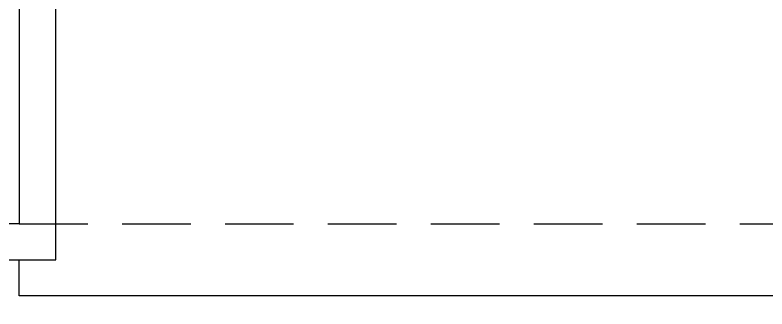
# Model space of a CAD drawing. Header units: inches. Extents: x 21 to 32698, y 13 to 3712.
# Drawn here: x 17881.4 to 17933.6, y 2541.2 to 2561.6 of the extents above; entities that cross this region are included whole.
import ezdxf

# ---------------------------------------------------------------- set-up
doc = ezdxf.new("R2010")
doc.units = ezdxf.units.IN
doc.header["$MEASUREMENT"] = 0
doc.set_wipeout_variables(frame=1)
doc.linetypes.add('DOT', pattern=[6.349999999999998, 0, -6.349999999999998])
doc.linetypes.add('IMPORT-HIDDEN2', pattern=[47.625, 31.75, -15.875])
for name, color, linetype, lineweight in [('Z_MİM_-KM-BEAM-RAY', 8, 'DOT', 25), ('Z_MİM_-KM-GLAZ', 8, 'Continuous', 25), ('Z_MİM_-KM-GLAZ-CURT', 8, 'Continuous', 25), ('Z_MİM_-KM-RAY-1', 8, 'IMPORT-HIDDEN2', 25), ('Z_MİM_-KM-WALL', 8, 'Continuous', 25), ('Z_MİM_-KM-WALL-PLASTER', 8, 'Continuous', 25)]:
    doc.layers.add(name, color=color, linetype=linetype, lineweight=lineweight)

# ---------------------------------------------------------------- blocks, each defined once
blk = doc.blocks.new('-KM_Kiriş İzi-2K')
at = {"layer": 'Z_MİM_-KM-BEAM-RAY'}
blk.add_line((1979.999542236328, 1575.001180171966), (2679.998874664307, 1575.001180171966), dxfattribs=at)
blk = doc.blocks.new('*U278')
blk.add_wipeout([(-15.00000000051476, 16.500000005396572), (115.00000000017825, 16.5000000058767), (114.9999999998854, -39.9999032302421), (-15.00000000026921, -39.99990323072231)])
blk.add_lwpolyline([(-15.00000000033651, 1.1896351e-09), (-15.00000000033651, -34.99990322725351)])
at = {"layer": 'Z_MİM_-KM-GLAZ-CURT'}
blk.add_lwpolyline([(114.9999999998854, -37.49990323024213), (114.9999999998854, -39.99990323024213), (-15.00000000026739, -39.99990323072232), (-15.00000000026739, -37.49990323072232)], dxfattribs=at)
at = {"layer": 'Z_MİM_-KM-RAY-1', "ltscale": 0.15}
blk.add_lwpolyline([(-15.00000000033651, -34.99990322725351), (115.00000000006, -34.99990322725353)], dxfattribs=at)
at = {"layer": 'Z_MİM_-KM-WALL'}
blk.add_line((-15.00000000015097, 1.1896351e-09), (-15.00000000033651, -34.99990322725351), dxfattribs=at)
at = {"layer": 'Z_MİM_-KM-WALL-PLASTER', "ltscale": 1.5}
blk.add_lwpolyline([(-15.00000000005821, -37.49990322911616), (-12.45796444738516, -37.49990322911616), (-12.45796444737243, -12.35000709539416)], dxfattribs=at)

msp = doc.modelspace()

# ---------------------------------------------------------------- linework, layer by layer
at = {"layer": 'Z_MİM_-KM-WALL'}
msp.add_line((18011.71292419774, 2547.083821620888), (17856.7138015781, 2547.083821620888), dxfattribs=at)
at = {"layer": 'Z_MİM_-KM-WALL-PLASTER'}
msp.add_lwpolyline([(17284.21421165807, 2582.084265079447), (17284.21421165807, 2089.583123054451), (17339.21380157811, 2089.583123054451), (17339.21380157811, 1859.583402004189), (17874.2138015781, 1859.583402004189), (17874.2138015781, 2544.583821620888), (18019.21339149815, 2544.583821620888), (18019.21339149815, 1859.583402004189), (18831.71428795201, 1859.583402004189)], dxfattribs=at)

# ---------------------------------------------------------------- block references
at = {"layer": 'Z_MİM_-KM-BEAM-RAY'}
msp.add_blockref('-KM_Kiriş İzi-2K', (15331.71404953344, 982.0831087493367), dxfattribs=at)

# ---------------------------------------------------------------- next in the draw order: block references
at = {"layer": 'Z_MİM_-KM-GLAZ', "ltscale": 1.5}
msp.add_blockref('*U278', (17896.71292419769, 2582.083724848142), dxfattribs=at)

doc.saveas('drawing.dxf')
